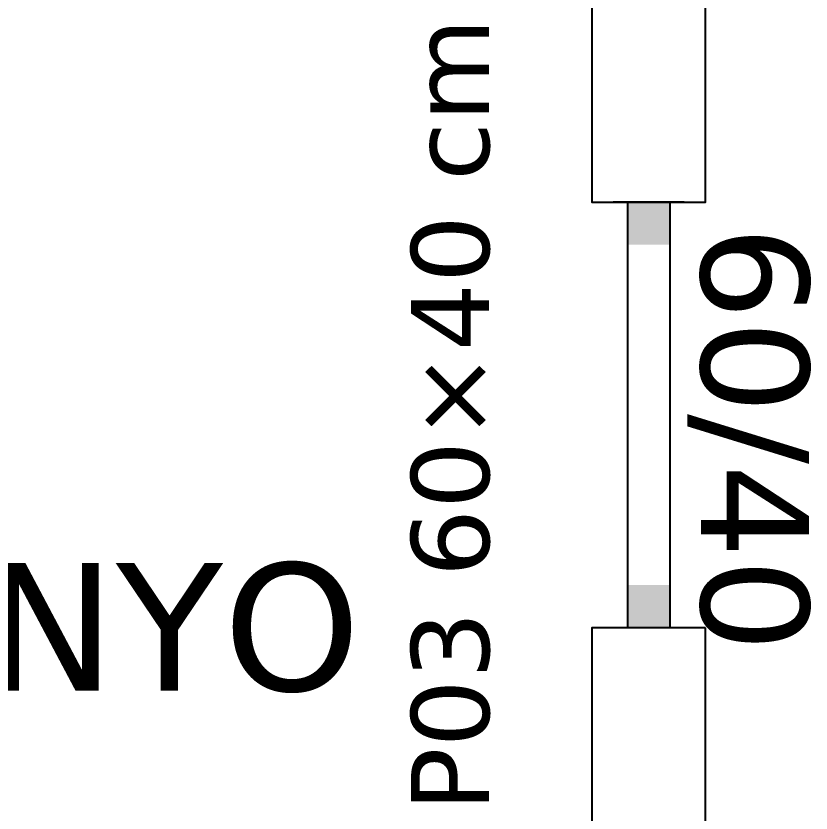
# Model space of a CAD drawing. Header units: centimetres. Extents: x -135 to 5324, y -1304 to 1609.
# Drawn here: x 3987.3 to 4099.4, y 391.1 to 503.5 of the extents above; entities that cross this region are included whole.
import ezdxf
from ezdxf.enums import TextEntityAlignment as Align

# ---------------------------------------------------------------- set-up
doc = ezdxf.new("R2010")
doc.units = ezdxf.units.CM
for name, color, linetype in [('MONTAJ_STANDART', 7, 'Continuous'), ('MONTAJ_YAZI', 4, 'Continuous'), ('PENCERE', 10, 'Continuous')]:
    doc.layers.add(name, color=color, linetype=linetype)
doc.styles.add('PORTMAN', font='DejaVuSans.ttf')
doc.styles.get("Standard").update_dxf_attribs({"font": 'DejaVuSans.ttf'})

# ---------------------------------------------------------------- blocks, each defined once
blk = doc.blocks.new('kaynak-pencere-6040')
at = {"layer": 'PENCERE', "color": 1}
for p, q in [((53375.86, 7992.28), (53385.86, 7992.28)), ((53377.86, 7932.28), (53377.86, 7992.28)), ((53383.86, 7932.28), (53383.86, 7992.28)), ((53375.86, 7932.28), (53385.86, 7932.28))]:
    blk.add_line(p, q, dxfattribs=at)
for points in [[(53377.86, 7992.28), (53377.86, 7986.28), (53383.86, 7992.28), (53383.86, 7986.28)], [(53377.86, 7932.28), (53377.86, 7938.28), (53383.86, 7932.28), (53383.86, 7938.28)]]:
    blk.add_solid(points, dxfattribs=at)
at = {"layer": 'PENCERE', "color": 0, "lineweight": 25}
blk.add_text('60/40', height=15.217, rotation=90, dxfattribs=at).set_placement((53373.47, 7935.61))
blk = doc.blocks.new('BOM_P03_PENCERE_600x400')
at = {"layer": 'PENCERE'}
blk.add_blockref('kaynak-pencere-6040', (0, 0), dxfattribs=at)
blk = doc.blocks.new('BOM_D13_1255p0_DIS_P03')
for points in [[(0, 92.75), (16, 92.75), (16, 125.5), (0, 125.5)], [(0, 0), (16, 0), (16, 32.75), (0, 32.75)]]:
    blk.add_lwpolyline(points, close=True)
at = {"layer": 'PENCERE'}
blk.add_blockref('BOM_P03_PENCERE_600x400', (-53372.862, -7899.528), dxfattribs=at)
blk = doc.blocks.new('MNT_BOM_D13_1255p0_DIS_P03')
blk.add_blockref('BOM_D13_1255p0_DIS_P03', (0, 0))

msp = doc.modelspace()

# ---------------------------------------------------------------- block references
at = {"layer": 'MONTAJ_STANDART', "rotation": 180}
msp.add_blockref('MNT_BOM_D13_1255p0_DIS_P03', (4084.5, 510), dxfattribs=at)

# ---------------------------------------------------------------- texts
at = {"layer": 'MONTAJ_YAZI', "style": 'PORTMAN'}
msp.add_text('P03 60×40 cm', height=11, rotation=90, dxfattribs=at).set_placement((4048.5, 447.25), align=Align.MIDDLE_CENTER)
msp.add_text('E. BANYO', height=18, dxfattribs=at).set_placement((3976.875, 417.375), align=Align.MIDDLE_CENTER)

doc.saveas('drawing.dxf')
